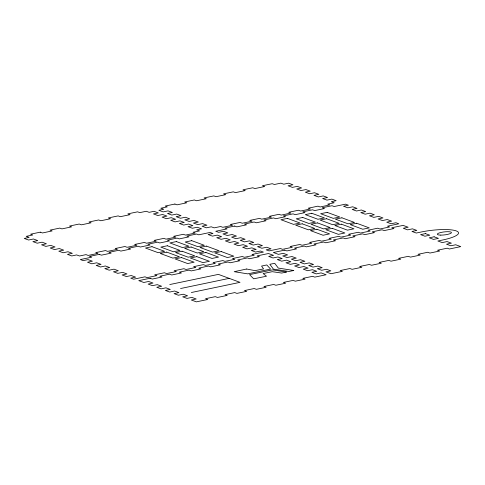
<?xml version="1.0" encoding="UTF-8"?>
<svg xmlns="http://www.w3.org/2000/svg" width="485" height="485" viewBox="0 0 485 485"><rect width="100%" height="100%" fill="white"/><g stroke="black" fill="none" stroke-linecap="round" stroke-linejoin="round"><path stroke-width="0.73" d="M302.779 217.456L296.262 218.814L308.866 223.458L315.383 222.1L302.749 217.462M169.744 284.549L218.402 274.383L240.008 282.349L191.351 292.516M180.547 288.533L229.205 278.366M286.374 272.049L281.694 273.061L272.237 271.679L263.143 273.558L266.495 276.22L253.673 278.827L249.563 274.619L272.515 269.878L286.374 272.049M246.629 269.017L234.188 271.685L247.72 273.861L270.575 269.084L266.78 264.949L261.554 266.077L263.585 268.926L254.989 270.63L246.629 269.017M40.291 232.163L30.561 234.194L32.725 234.995L26.232 236.347L29.118 237.407L24.25 238.426L28.573 240.02L33.435 239.002L37.757 240.596L32.895 241.615L37.212 243.203L42.08 242.185L46.402 243.779L41.534 244.798L45.857 246.392L50.719 245.374L55.041 246.968L50.179 247.981L54.496 249.575L59.364 248.556L63.687 250.151L58.818 251.169L63.141 252.758L68.009 251.745L72.326 253.334L67.463 254.352L71.786 255.947L76.648 254.928L79.528 255.989L86.015 254.631L88.179 255.431L97.909 253.394L95.751 252.6L105.481 250.569L107.64 251.363L117.37 249.326L115.212 248.532L124.942 246.501L127.106 247.295L136.837 245.264L134.672 244.464L144.409 242.433L146.567 243.227L156.297 241.197L154.139 240.396L163.869 238.365L166.028 239.16L175.764 237.129L173.6 236.334L183.33 234.297L185.494 235.098L195.225 233.061L193.066 232.266L199.553 230.908L196.667 229.848L201.536 228.829L197.213 227.241L192.351 228.253L188.028 226.665L192.897 225.646L188.574 224.052L183.706 225.07L179.383 223.476L184.251 222.463L179.929 220.869L175.067 221.887L170.744 220.293L175.606 219.275L171.29 217.686L166.422 218.699L162.099 217.11L166.967 216.092L162.645 214.497L157.777 215.516L153.46 213.921L158.322 212.909L154.006 211.314L149.137 212.333L146.258 211.272L139.771 212.624L137.607 211.83L127.876 213.861L130.035 214.661L120.304 216.692L118.146 215.898L108.416 217.929L110.574 218.723L100.844 220.76L98.679 219.96L88.949 221.997L91.113 222.791L81.377 224.828L79.219 224.028L69.488 226.065L71.647 226.859L61.916 228.89L59.758 228.095L50.028 230.132L52.186 230.927L42.456 232.958L40.291 232.163M174.909 204.033L165.179 206.064L167.343 206.865L160.856 208.217L163.736 209.284L158.868 210.296L163.19 211.89L168.052 210.872L172.375 212.466L167.513 213.485L171.829 215.073L176.698 214.061L181.02 215.649L176.152 216.668L180.475 218.262L185.343 217.244L189.659 218.838L184.797 219.85L189.12 221.445L193.982 220.426L198.304 222.021L193.436 223.039L197.759 224.628L202.627 223.615L206.943 225.204L202.081 226.222L206.404 227.817L211.266 226.798L214.146 227.859L220.639 226.501L222.797 227.301L232.527 225.264L230.369 224.47L240.099 222.439L242.257 223.233L251.994 221.202L249.83 220.402L259.56 218.371L261.724 219.165L271.454 217.135L269.296 216.334L279.027 214.303L281.185 215.097L290.915 213.067L288.757 212.272L298.487 210.235L300.645 211.03L310.382 208.999L308.217 208.204L317.948 206.167L320.112 206.968L329.842 204.931L327.684 204.137L334.171 202.779L331.291 201.718L336.154 200.699L331.831 199.111L326.969 200.123L322.646 198.535L327.514 197.516L323.192 195.922L318.324 196.94L314.001 195.346L318.869 194.333L314.547 192.739L309.685 193.757L305.362 192.163L310.23 191.145L305.908 189.556L301.039 190.569L296.717 188.98L301.585 187.962L297.263 186.367L292.4 187.386L288.078 185.791L292.94 184.779L288.623 183.185L283.755 184.203L280.876 183.142L274.389 184.494L272.224 183.7L262.494 185.731L264.658 186.531L254.922 188.562L252.764 187.768L243.033 189.799L245.192 190.593L235.461 192.63L233.303 191.836L223.567 193.867L225.731 194.661L216.001 196.698L213.837 195.898L204.106 197.935L206.264 198.729L196.534 200.766L194.376 199.965L184.646 202.002L186.804 202.797L177.073 204.828L174.909 204.033M99.249 254.364L89.519 256.395L91.683 257.195L80.328 259.566L83.208 260.627L88.076 259.608L92.392 261.203L87.53 262.221L91.853 263.81L96.715 262.797L101.038 264.386L96.169 265.404L100.492 266.999L105.36 265.98L109.683 267.575L104.815 268.587L109.137 270.181L113.999 269.163L118.322 270.757L113.46 271.776L117.776 273.364L122.644 272.352L126.967 273.94L122.099 274.959L126.421 276.553L131.29 275.535L135.606 277.129L130.744 278.141L133.624 279.208L144.979 276.832L147.137 277.632L156.867 275.595L154.709 274.801L164.439 272.764L166.597 273.564L176.334 271.527L174.17 270.733L183.9 268.702L186.064 269.496L195.794 267.465L193.636 266.665L203.367 264.634L205.525 265.428L215.255 263.397L213.097 262.597L222.827 260.566L224.985 261.36L234.722 259.329L232.558 258.535L242.288 256.498L244.452 257.292L254.182 255.262L252.024 254.467L263.373 252.091L260.493 251.03L255.631 252.048L251.309 250.454L256.171 249.442L251.854 247.847L246.986 248.866L242.664 247.271L247.532 246.253L243.209 244.664L238.341 245.677L234.025 244.088L238.887 243.07L234.57 241.475L229.702 242.494L225.379 240.899L230.248 239.887L225.925 238.293L221.057 239.311L216.74 237.717L221.603 236.698L217.28 235.11L212.418 236.122L208.095 234.534L212.963 233.515L210.078 232.454L198.729 234.825L196.564 234.031L186.834 236.062L188.998 236.856L179.262 238.893L177.104 238.099L167.373 240.13L169.532 240.924L159.801 242.961L157.643 242.16L147.907 244.197L150.071 244.992L140.341 247.029L138.176 246.228L128.446 248.265L130.604 249.06L120.874 251.091L118.716 250.296L108.986 252.327L111.144 253.128L101.413 255.158L99.249 254.364M234.691 226.065L224.955 228.095L227.119 228.89L215.764 231.266L218.644 232.327L223.512 231.309L227.835 232.903L222.967 233.922L227.289 235.51L232.151 234.498L236.474 236.086L231.612 237.104L235.928 238.699L240.796 237.68L245.119 239.275L240.251 240.287L244.573 241.882L249.435 240.863L253.758 242.458L248.896 243.476L253.212 245.064L258.081 244.052L262.403 245.64L257.535 246.659L261.858 248.253L266.726 247.235L271.042 248.829L266.18 249.842L269.06 250.903L280.415 248.532L282.573 249.326L292.303 247.295L290.145 246.501L299.875 244.464L302.034 245.264L311.77 243.227L309.606 242.433L319.336 240.396L321.5 241.197L331.231 239.16L329.072 238.365L338.803 236.334L340.961 237.129L350.691 235.098L348.533 234.297L358.263 232.266L360.428 233.061L370.158 231.03L367.994 230.229L377.73 228.199L379.888 228.993L389.619 226.962L387.46 226.168L398.809 223.791L395.93 222.73L391.068 223.749L386.745 222.154L391.613 221.136L387.291 219.547L382.422 220.56L378.1 218.971L382.968 217.953L378.646 216.358L373.783 217.377L369.461 215.783L374.323 214.77L370.007 213.176L365.138 214.194L360.816 212.6L365.684 211.581L361.361 209.993L356.493 211.005L352.177 209.417L357.039 208.398L352.722 206.804L347.854 207.822L343.532 206.228L348.4 205.216L345.52 204.155L334.165 206.525L332.001 205.731L322.27 207.762L324.435 208.556L314.698 210.593L312.54 209.793L302.81 211.83L304.968 212.624L295.238 214.661L293.079 213.861L283.343 215.898L285.507 216.692L275.777 218.723L273.613 217.929L263.882 219.96L266.047 220.76L256.31 222.791L254.152 221.997L244.422 224.028L246.58 224.828L236.85 226.859L234.691 226.065M151.987 246.671L145.5 248.029L158.104 252.673L164.591 251.315L151.987 246.671M176.376 241.572L169.889 242.93L182.493 247.574L188.98 246.222L176.376 241.572M287.423 218.371L280.936 219.723L293.54 224.373L300.027 223.015L287.423 218.371M311.813 213.273L305.326 214.631L317.93 219.275L324.416 217.917L311.813 213.273M167.343 245.756L160.826 247.114L173.424 251.763L179.941 250.399L167.343 245.756M191.727 240.657L185.209 242.021L197.813 246.665L204.331 245.301L191.727 240.657M327.163 212.357L320.646 213.721L333.25 218.365L339.767 217.001L327.163 212.357M166.755 252.109L160.268 253.467L172.872 258.111L179.359 256.759L166.755 252.109M191.145 247.017L184.652 248.368L197.256 253.018L203.742 251.66L191.145 247.017M302.191 223.809L295.704 225.167L308.308 229.811L314.795 228.453L302.191 223.809M326.581 218.717L320.094 220.069L332.692 224.713L339.185 223.361L326.581 218.717M182.075 251.2L175.588 252.558L188.192 257.202L194.679 255.844L182.075 251.2M206.464 246.107L199.978 247.459L212.582 252.103L219.068 250.751L206.464 246.107M317.511 222.9L311.024 224.258L323.628 228.902L330.115 227.544L317.511 222.9M341.901 217.807L335.414 219.159L348.018 223.803L354.505 222.451L341.901 217.807M181.517 257.553L175.03 258.911L187.634 263.555L194.121 262.197L181.517 257.553M205.907 252.455L199.42 253.813L212.024 258.456L218.511 257.098L205.907 252.455M316.954 229.253L310.467 230.605L323.071 235.255L329.558 233.897L316.954 229.253M341.343 224.155L334.856 225.513L347.46 230.157L353.947 228.799L341.343 224.155M196.831 256.638L190.344 257.996L202.948 262.64L209.435 261.288L196.831 256.638M221.221 251.545L214.734 252.897L227.338 257.547L233.825 256.189L221.221 251.545M332.267 228.338L325.781 229.696L338.384 234.34L344.871 232.982L332.267 228.338M356.657 223.245L350.17 224.597L362.774 229.241L369.261 227.889L356.657 223.245M150.114 278.257L138.765 280.627L143.802 282.482L148.671 281.47L152.993 283.058L148.125 284.077L152.448 285.671L157.31 284.653L161.632 286.247L156.77 287.265L161.087 288.854L165.955 287.835L170.277 289.43L165.409 290.448L169.732 292.043L174.6 291.024L178.916 292.619L174.054 293.631L178.371 295.226L183.239 294.207L187.562 295.801L182.693 296.82L187.016 298.408L191.884 297.396L196.201 298.984L191.339 300.003L196.376 301.858L207.732 299.487L205.573 298.693L215.304 296.656L217.462 297.457L227.192 295.42L225.034 294.625L234.764 292.588L236.929 293.389L246.659 291.352L244.495 290.557L254.231 288.526L256.389 289.321L266.119 287.29L263.961 286.489L273.692 284.459L275.85 285.253L285.586 283.222L283.422 282.422L293.152 280.391L295.316 281.185L305.047 279.154L302.889 278.36L312.619 276.323L314.777 277.117L326.132 274.746L321.088 272.891L316.226 273.904L311.904 272.315L316.772 271.297L312.449 269.702L307.581 270.721L303.258 269.126L308.127 268.114L303.804 266.52L298.942 267.538L294.619 265.944L299.481 264.925L295.165 263.337L290.297 264.349L285.974 262.761L290.842 261.742L286.52 260.148L281.652 261.166L277.335 259.572L282.197 258.56L277.881 256.965L273.013 257.984L268.69 256.389L273.558 255.371L268.514 253.516L257.159 255.886L259.323 256.68L249.593 258.717L247.429 257.923L237.698 259.954L239.857 260.748L230.126 262.785L227.968 261.985L218.238 264.022L220.396 264.816L210.666 266.853L208.508 266.053L198.771 268.09L200.935 268.884L191.205 270.915L189.041 270.121L179.311 272.152L181.469 272.952L171.738 274.983L169.58 274.189L159.85 276.22L162.008 277.02L152.278 279.051L150.114 278.257M284.731 250.127L273.382 252.497L278.42 254.358L283.288 253.34L287.611 254.934L282.743 255.947L287.065 257.541L291.928 256.523L296.25 258.117L291.388 259.135L295.704 260.724L300.573 259.711L304.895 261.3L300.027 262.318L304.35 263.913L309.218 262.894L313.534 264.489L308.672 265.501L312.995 267.096L317.857 266.077L322.179 267.671L317.311 268.69L321.634 270.278L326.502 269.266L330.825 270.854L325.956 271.873L330.994 273.728L342.349 271.358L340.191 270.563L349.921 268.526L352.08 269.327L361.816 267.29L359.652 266.495L369.382 264.464L371.546 265.259L381.277 263.222L379.118 262.427L388.849 260.396L391.007 261.191L400.737 259.16L398.579 258.359L408.309 256.329L410.474 257.123L420.204 255.092L418.04 254.292L427.776 252.261L429.934 253.055L439.665 251.024L437.506 250.23L447.237 248.193L449.395 248.993L460.75 246.616L455.706 244.761L450.844 245.774L446.521 244.185L451.389 243.167L447.067 241.572L442.199 242.591L437.876 240.996L442.744 239.984A26.802 5.662 -6.8 0 0 456.27 230.921A26.802 5.662 -6.8 0 0 421.138 232.018L416.275 233.036L411.953 231.442L416.815 230.43L412.499 228.835L407.63 229.854L403.308 228.259L408.176 227.241L403.132 225.386L391.783 227.756L393.941 228.556L384.211 230.587L382.047 229.793L372.316 231.824L374.481 232.618L364.744 234.655L362.586 233.855L352.856 235.892L355.014 236.686L345.284 238.723L343.125 237.923L333.389 239.96L335.553 240.754L325.823 242.785L323.659 241.991L313.928 244.028L316.087 244.822L306.356 246.853L304.198 246.059L294.468 248.09L296.626 248.89L286.896 250.921L284.731 250.127M425.46 233.612L420.592 234.631L424.915 236.219L429.783 235.207L425.46 233.612M434.105 236.795L429.237 237.814L433.56 239.408L438.422 238.39L434.105 236.795M293.752 270.491L288.951 271.491L273.425 269.139L269.836 264.289L274.734 263.319L278.305 268.084L293.752 270.491M440.774 235.122A7.148 1.51 -6.8 0 0 451.486 232.606A7.148 1.51 -6.8 0 0 440.907 232.473A7.148 1.51 -6.8 0 0 440.774 235.122"/></g></svg>
